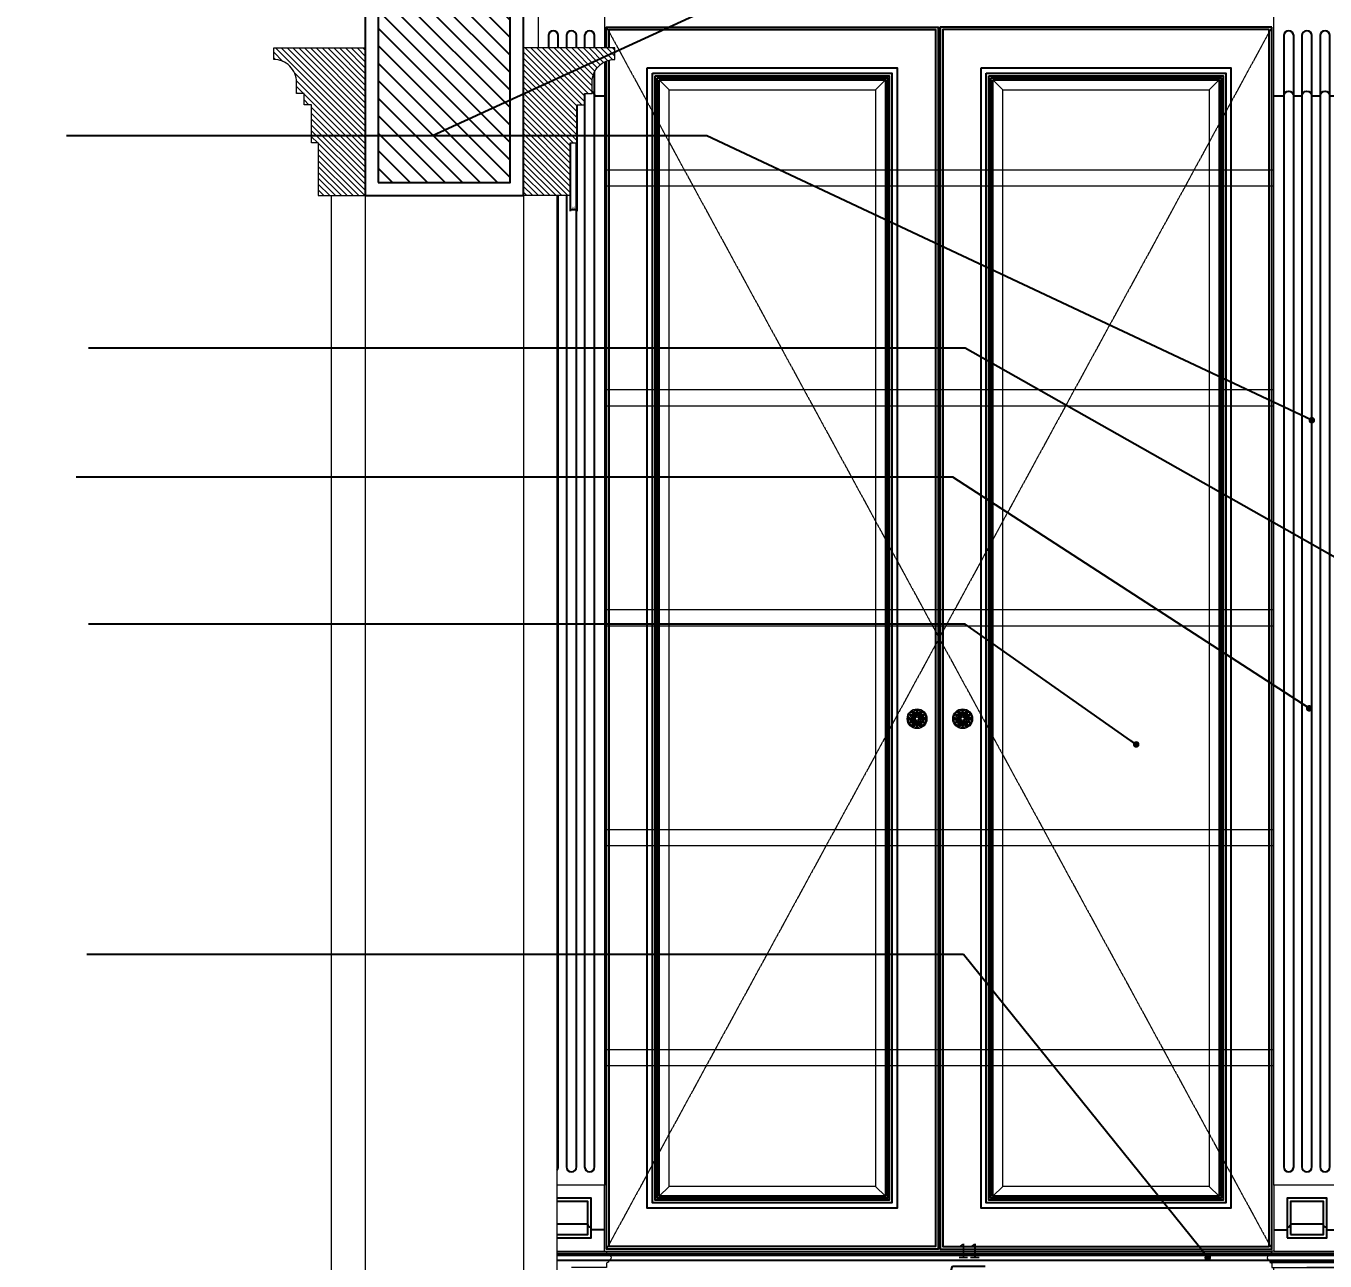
# Model space of a CAD drawing. Header units: inches. Extents: x 274057 to 444617, y 490067 to 635630.
# Drawn here: x 329173 to 331142, y 492980 to 494852 of the extents above; entities that cross this region are included whole.
import ezdxf

# ---------------------------------------------------------------- set-up
doc = ezdxf.new("R2010")
doc.units = ezdxf.units.IN
doc.header["$MEASUREMENT"] = 0
doc.linetypes.add('HIDDEN', pattern=[0.375, 0.25, -0.125])
for name, color, linetype, lineweight in [('Bronze', 40, 'Continuous', 0), ('CQ Gypsum Hatch', 8, 'Continuous', 20), ('CQ plan and elev dimension', 252, 'Continuous', 35), ('Glass', 4, 'Continuous', 0), ('WOOD-HID', 8, 'HIDDEN', 18)]:
    doc.layers.add(name, color=color, linetype=linetype, lineweight=lineweight)
for name, color, linetype in [('Calliper_wall hatch_CHB', 8, 'Continuous'), ('CQ Grg Gypsum', 41, 'Continuous'), ('CQ PANEL DIMENSION', 1, 'Continuous'), ('CQ Plaster', 1, 'Continuous'), ('CQ section wall', 3, 'Continuous'), ('CQ wall section', 5, 'Continuous'), ('CQ Wood Section', 60, 'Continuous'), ('CQ wood skirting elevation', 32, 'Continuous'), ('CQ_callout', 34, 'Continuous'), ('FURNITURE', 252, 'Continuous'), ('WOOD', 23, 'Continuous'), ('WOOD 01', 34, 'Continuous'), ('WOOD 02', 32, 'Continuous'), ('Wood SECT', 1, 'Continuous')]:
    doc.layers.add(name, color=color, linetype=linetype)
doc.styles.get("Standard").update_dxf_attribs({"font": 'arial.ttf'})
doc.dimstyles.new('chester 15', dxfattribs={"dimscale": 0.15, "dimtxt": 150, "dimasz": 100, "dimexe": 100, "dimexo": 0, "dimgap": 80, "dimtad": 1, "dimdec": 0, "dimzin": 0, "dimdsep": 46, "dimtxsty": 'Standard', "dimblk": 'DOT', "dimcen": 100, "dimclrd": 1, "dimclre": 1, "dimclrt": 3, "dimadec": 0, "dimazin": 0, "dimtfac": 1, "dimtdec": 0, "dimtofl": 0, "dimtmove": 0, "dimatfit": 3, "dimfxl": 1, "dimtolj": 1, "dimtzin": 0, "dimlwd": -1, "dimarcsym": 0})
doc.dimstyles.new('CQ 2', dxfattribs={"dimscale": 0.02, "dimtxt": 150, "dimasz": 50, "dimexe": 100, "dimexo": 0, "dimgap": 80, "dimtad": 1, "dimdec": 0, "dimzin": 0, "dimdsep": 46, "dimtxsty": 'Standard', "dimblk": 'DOT', "dimcen": 100, "dimclrd": 1, "dimclre": 1, "dimclrt": 3, "dimadec": 0, "dimazin": 0, "dimtfac": 1, "dimtdec": 0, "dimtofl": 0, "dimtmove": 0, "dimatfit": 3, "dimfxl": 1, "dimtolj": 1, "dimtzin": 0, "dimlwd": -1, "dimarcsym": 0})
doc.dimstyles.new('CQ 50', dxfattribs={"dimscale": 0.5, "dimtxt": 150, "dimasz": 100, "dimexe": 100, "dimexo": 20, "dimgap": 80, "dimtad": 1, "dimdec": 0, "dimzin": 0, "dimdsep": 46, "dimtxsty": 'Standard', "dimblk": 'DOT', "dimcen": 100, "dimclrd": 250, "dimclre": 250, "dimclrt": 3, "dimadec": 0, "dimazin": 0, "dimtfac": 1, "dimtdec": 0, "dimtofl": 0, "dimtmove": 0, "dimatfit": 3, "dimfxl": 3, "dimtolj": 1, "dimtzin": 0, "dimlwd": -1, "dimarcsym": 0})
doc.dimstyles.get("Standard").update_dxf_attribs({"dimtxt": 0.18, "dimasz": 0.18, "dimexe": 0.18, "dimexo": 0.0625, "dimgap": 0.09, "dimtad": 0, "dimtih": 1, "dimtoh": 1, "dimdec": 4, "dimzin": 0, "dimdsep": 46, "dimtxsty": 'Standard', "dimcen": 0.09, "dimadec": 0, "dimazin": 0, "dimtfac": 1, "dimtdec": 4, "dimtofl": 0, "dimtmove": 0, "dimatfit": 3, "dimfxl": 1, "dimtolj": 1, "dimtzin": 0, "dimarcsym": 0})

# ---------------------------------------------------------------- blocks, each defined once
blk = doc.blocks.new('ff15 section A and B')
at = {"layer": 'Calliper_wall hatch_CHB'}
h = blk.add_hatch(dxfattribs=at)
h.set_pattern_fill('ANSI31,_O', color=8, scale=150)
h.set_pattern_definition([(45, (6763, -7e-09), (-13.25825215, 13.25825215), [])])
h.paths.add_polyline_path([(348420.8, 519999.3), (348220.8, 519999.3), (348220.8, 518919.3), (348420.8, 518919.3)])
at = {"layer": 'CQ Plaster', "color": 1, "ltscale": 0.03, "elevation": 0}
blk.add_lwpolyline([(348440.8, 519999.3), (348440.8, 518899.3), (348200.8, 518899.3), (348200.8, 519999.3)], dxfattribs=at)
at = {"layer": 'CQ section wall', "elevation": 0}
blk.add_lwpolyline([(348420.8, 518919.3), (348220.8, 518919.3), (348220.8, 519999.3), (348420.8, 519999.3)], close=True, dxfattribs=at)
blk = doc.blocks.new('_Dot')
at = {"color": 0, "linetype": 'ByBlock', "lineweight": -2}
blk.add_line((-0.5, 0), (-1, 0), dxfattribs=at)
at = {"color": 0, "linetype": 'ByBlock', "const_width": 0.5}
blk.add_lwpolyline([(-0.25, 0, 1), (0.25, 0, 1)], format="xyb", close=True, dxfattribs=at)
blk = doc.blocks.new('*D1330')
at = {"layer": 'CQ plan and elev dimension', "color": 250, "lineweight": -2, "transparency": 16777216}
for p, q in [((329408.4, 495694.7), (327667.9, 495694.7)), ((329608.4, 492094.7), (327667.9, 492094.7))]:
    blk.add_line(p, q, dxfattribs=at)
at = {"layer": 'CQ plan and elev dimension', "color": 250, "transparency": 16777216}
blk.add_line((327717.9, 495644.7), (327717.9, 492144.7), dxfattribs=at)
at = {"layer": 'Defpoints', "color": 0, "transparency": 16777216}
for p in [(329418.4, 495694.7, 0), (327717.9, 492094.7), (329618.4, 492094.7, 0)]:
    blk.add_point(p, dxfattribs=at)
at = {"layer": 'CQ plan and elev dimension', "color": 250, "transparency": 16777216, "xscale": 50, "yscale": 50, "zscale": 50}
for p, rotation in [((327717.9, 495694.7), 90.00000000166753), ((327717.9, 492094.7), 270.0000000016675)]:
    blk.add_blockref('_Dot', p, dxfattribs=dict(at, rotation=rotation))
at = {"layer": 'CQ plan and elev dimension', "color": 3, "transparency": 16777216, "insert": (327639.6, 493894.7), "char_height": 75, "attachment_point": 5, "rotation": 90}
blk.add_mtext('\\A1;3600', dxfattribs=at)
blk = doc.blocks.new('*D1332')
at = {"layer": 'CQ plan and elev dimension', "color": 250, "lineweight": -2, "transparency": 16777216}
for p, q in [((329975.3, 495194.7), (327897.4, 495194.7)), ((329298.6, 492094.7), (327897.4, 492094.7))]:
    blk.add_line(p, q, dxfattribs=at)
at = {"layer": 'CQ plan and elev dimension', "color": 250, "transparency": 16777216}
blk.add_line((327947.4, 495144.7), (327947.4, 492144.7), dxfattribs=at)
at = {"layer": 'Defpoints', "color": 0, "transparency": 16777216}
for p in [(329985.3, 495194.7, 0), (327947.4, 492094.7), (329308.6, 492094.7, 0)]:
    blk.add_point(p, dxfattribs=at)
at = {"layer": 'CQ plan and elev dimension', "color": 250, "transparency": 16777216, "xscale": 50, "yscale": 50, "zscale": 50}
for p, rotation in [((327947.4, 495194.7), 90.00000000166753), ((327947.4, 492094.7), 270.0000000016675)]:
    blk.add_blockref('_Dot', p, dxfattribs=dict(at, rotation=rotation))
at = {"layer": 'CQ plan and elev dimension', "color": 3, "transparency": 16777216, "insert": (327869.1, 493644.7), "char_height": 75, "attachment_point": 5, "rotation": 90}
blk.add_mtext('\\A1;3100', dxfattribs=at)
blk = doc.blocks.new('arch opening side')
at = {"layer": 'CQ Gypsum Hatch'}
h = blk.add_hatch(dxfattribs=at)
h.set_pattern_fill('ANSI31', color=256, scale=50, angle=90, style=0)
h.set_pattern_definition([(135, (2526.1556, 6e-08), (-4.41941738, -4.41941738), [])])
h.paths.add_polyline_path([(350767.6, 519036.8), (350767.6, 518979.3), (350777.6, 518979.3), (350777.6, 518899.3), (350797.6, 518899.3), (350848.6, 518899.3), (350848.6, 519123), (350787.6, 519123), (350710.1, 519123), (350710.1, 519105.7, -0.414214), (350744.6, 519071.2), (350744.6, 519054), (350756.1, 519054), (350756.1, 519036.8)])
h = blk.add_hatch(dxfattribs=at)
h.set_pattern_fill('ANSI31', color=256, scale=50, angle=90, style=0)
h.set_pattern_definition([(135, (2665.8354, 6e-08), (-4.41941738, -4.41941738), [])])
h.paths.add_polyline_path([(351169.6, 519036.8), (351181.1, 519036.8), (351181.1, 519054), (351192.6, 519054), (351192.6, 519071.2, -0.414214), (351227.1, 519105.7), (351227.1, 519123), (351149.6, 519123), (351088.6, 519123), (351088.6, 518899.3), (351139.6, 518899.3), (351159.6, 518899.3), (351159.6, 518979.3), (351169.6, 518979.3)])
at = {"layer": 'CQ Grg Gypsum', "lineweight": 0, "ltscale": 5}
for p, q in [((350797.6, 518899.3, 0), (350848.6, 518899.3, 0)), ((350797.6, 516569.3, 0), (350797.6, 518899.3, 0)), ((351139.6, 518899.3, 0), (351088.6, 518899.3, 0)), ((351139.6, 516569.3, 0), (351139.6, 518899.3, 0))]:
    blk.add_line(p, q, dxfattribs=at)
at = {"layer": 'CQ Grg Gypsum', "lineweight": 0, "ltscale": 5, "elevation": 0}
for points in [[(350777.6, 518979.3), (350767.6, 518979.3), (350767.6, 519036.8), (350756.1, 519036.8), (350756.1, 519054), (350744.6, 519054), (350744.6, 519071.2, 0.414214), (350710.1, 519105.7), (350710.1, 519123), (350787.6, 519123)], [(351159.6, 518979.3), (351169.6, 518979.3), (351169.6, 519036.8), (351181.1, 519036.8), (351181.1, 519054), (351192.6, 519054), (351192.6, 519071.2, -0.414214), (351227.1, 519105.7), (351227.1, 519123), (351149.6, 519123)]]:
    blk.add_lwpolyline(points, format="xyb", dxfattribs=at)
for points in [[(350787.6, 519123), (350848.6, 519123)], [(350848.6, 519123), (350848.6, 516569.3)], [(351149.6, 519123), (351088.6, 519123)], [(351088.6, 519123), (351088.6, 516569.3)], [(350777.6, 518979.3), (350777.6, 518899.3), (350797.6, 518899.3)], [(351159.6, 518979.3), (351159.6, 518899.3), (351139.6, 518899.3)]]:
    blk.add_lwpolyline(points, dxfattribs=at)
at = {"layer": 'CQ wood skirting elevation', "lineweight": 0, "ltscale": 5}
for p, q in [((350778.6, 516555.3, 0), (350848.6, 516555.3, 0)), ((350848.6, 516569.3, 0), (350848.6, 516399.3, 0)), ((351088.6, 516569.3, 0), (351088.6, 516399.3, 0)), ((351158.6, 516555.3, 0), (351088.6, 516555.3, 0)), ((350778.6, 516549.3, 0), (350772.6, 516549.3, 0)), ((350778.6, 516549.3, 0), (350848.6, 516549.3, 0)), ((351158.6, 516549.3, 0), (351088.6, 516549.3, 0)), ((351158.6, 516549.3, 0), (351164.6, 516549.3, 0))]:
    blk.add_line(p, q, dxfattribs=at)
at = {"layer": 'CQ wood skirting elevation', "lineweight": 0, "ltscale": 5, "elevation": 0}
for points in [[(350792.6, 516569.3, -0.414214), (350778.6, 516555.3), (350778.6, 516549.3)], [(351144.6, 516569.3, 0.414214), (351158.6, 516555.3), (351158.6, 516549.3)]]:
    blk.add_lwpolyline(points, format="xyb", dxfattribs=at)
for points in [[(350792.6, 516569.3), (350848.6, 516569.3)], [(351144.6, 516569.3), (351088.6, 516569.3)], [(350848.6, 516399.3), (350772.6, 516399.3), (350772.6, 516549.3)], [(351088.6, 516399.3), (351164.6, 516399.3), (351164.6, 516549.3)]]:
    blk.add_lwpolyline(points, dxfattribs=at)
blk = doc.blocks.new('*D1442')
at = {"layer": 'CQ PANEL DIMENSION', "color": 1, "lineweight": -2, "transparency": 16777216}
for p, q in [((330008.3, 494732.2), (330008.3, 494571.2)), ((329998.3, 494674.7), (329998.3, 494571.2))]:
    blk.add_line(p, q, dxfattribs=at)
at = {"layer": 'CQ PANEL DIMENSION', "color": 1, "transparency": 16777216}
blk.add_line((330007.3, 494573.2), (329999.3, 494573.2), dxfattribs=at)
at = {"layer": 'Defpoints', "color": 0, "transparency": 16777216}
for p in [(330008.3, 494732.2, 0), (329998.3, 494674.7), (329998.3, 494573.2)]:
    blk.add_point(p, dxfattribs=at)
at = {"layer": 'CQ PANEL DIMENSION', "color": 1, "transparency": 16777216, "rotation": 180}
blk.add_blockref('_Dot', (329998.3, 494573.2), dxfattribs=at)
at = {"layer": 'CQ PANEL DIMENSION', "color": 1, "transparency": 16777216}
blk.add_blockref('_Dot', (330008.3, 494573.2), dxfattribs=at)
at = {"layer": 'CQ PANEL DIMENSION', "color": 3, "transparency": 16777216, "insert": (330003.3, 494576.4), "char_height": 3, "attachment_point": 5}
blk.add_mtext('\\A1;10', dxfattribs=at)
blk = doc.blocks.new('pilaster wardrobe')
at = {"layer": 'WOOD', "lineweight": 0}
blk.add_line((3399.1, -8726.1, 0), (3333.1, -8726.1, 0), dxfattribs=at)
blk.add_line((3399.1, -8726.1, 0), (3333.1, -8726.1, 0), dxfattribs=at)
at = {"layer": 'WOOD 01', "lineweight": 0, "ltscale": 500}
blk.add_line((3399.1, -8726.1, 0), (3465.1, -8726.1, 0), dxfattribs=at)
at = {"layer": 'WOOD 01', "lineweight": 0, "ltscale": 500, "elevation": 0}
for points in [[(3349.1, -6047.5), (3449.1, -6047.5), (3449.1, -5947.5), (3349.1, -5947.5)], [(3349.1, -7947.5), (3449.1, -7947.5), (3449.1, -7847.5), (3349.1, -7847.5)], [(3349.1, -7972.5), (3449.1, -7972.5), (3449.1, -8697.5), (3349.1, -8697.5)], [(3333.1, -8726.1), (3465.1, -8726.1), (3465.1, -8847.5), (3333.1, -8847.5)]]:
    blk.add_lwpolyline(points, close=True, dxfattribs=at)
for points in [[(3349.1, -6047.5), (3346.1, -6047.5, -0.414214), (3343.1, -6050.5), (3343.1, -6053.5, 1), (3343.1, -6061.5), (3343.1, -6064.5, -0.414214), (3346.1, -6067.5), (3349.1, -6067.5)], [(3449.1, -6047.5), (3452.1, -6047.5, 0.414214), (3455.1, -6050.5), (3455.1, -6053.5, -1), (3455.1, -6061.5), (3455.1, -6064.5, 0.414214), (3452.1, -6067.5), (3449.1, -6067.5)], [(3349.1, -7947.5), (3346.1, -7947.5, -0.414214), (3343.1, -7950.5), (3343.1, -7953.5, 1), (3343.1, -7961.5), (3343.1, -7964.5, -0.414214), (3346.1, -7967.5), (3346.1, -7972.5), (3399.1, -7972.5)], [(3449.1, -7947.5), (3452.1, -7947.5, 0.414214), (3455.1, -7950.5), (3455.1, -7953.5, -1), (3455.1, -7961.5), (3455.1, -7964.5, 0.414214), (3452.1, -7967.5), (3452.1, -7972.5), (3399.1, -7972.5)], [(3349.1, -8697.5), (3344.1, -8697.5, -0.414214), (3339.4, -8702.2), (3339.4, -8707, 1), (3339.4, -8719.6), (3339.3, -8726.1)], [(3449.1, -8697.5), (3454.1, -8697.5, 0.414214), (3458.8, -8702.2), (3458.8, -8707, -1), (3458.8, -8719.6), (3458.9, -8726.1)]]:
    blk.add_lwpolyline(points, format="xyb", dxfattribs=at)
blk.add_lwpolyline([(3349.1, -7847.5), (3349.1, -6067.5), (3449.1, -6067.5), (3449.1, -7847.5), (3349.1, -7847.5)], dxfattribs=at)
at = {"layer": 'WOOD 02', "color": 8, "ltscale": 100}
for p, q in [((3343.1, -6050.5, 0), (3455.1, -6050.5, 0)), ((3343.1, -6053.5, 0), (3455.1, -6053.5, 0)), ((3343.1, -6061.5, 0), (3455.1, -6061.5, 0)), ((3343.1, -6064.5, 0), (3455.1, -6064.5, 0)), ((3343.1, -7950.5, 0), (3455.1, -7950.5, 0)), ((3343.1, -7953.5, 0), (3455.1, -7953.5, 0)), ((3343.1, -7961.5, 0), (3455.1, -7961.5, 0)), ((3343.1, -7964.5, 0), (3455.1, -7964.5, 0)), ((3399.1, -8702.2, 0), (3339.4, -8702.2, 0)), ((3399.1, -8707, 0), (3339.4, -8707, 0)), ((3399.1, -8719.6, 0), (3339.4, -8719.6, 0)), ((3399.1, -8702.2, 0), (3458.8, -8702.2, 0)), ((3399.1, -8707, 0), (3458.8, -8707, 0)), ((3399.1, -8719.6, 0), (3458.8, -8719.6, 0))]:
    blk.add_line(p, q, dxfattribs=at)
at = {"layer": 'WOOD 02', "color": 8, "ltscale": 100, "elevation": 0}
for points in [[(3369.1, -6027.5), (3429.1, -6027.5), (3429.1, -5967.5), (3369.1, -5967.5)], [(3374.1, -6022.5), (3424.1, -6022.5), (3424.1, -5972.5), (3374.1, -5972.5)], [(3369.1, -7927.5), (3429.1, -7927.5), (3429.1, -7867.5), (3369.1, -7867.5)], [(3374.1, -7922.5), (3424.1, -7922.5), (3424.1, -7872.5), (3374.1, -7872.5)]]:
    blk.add_lwpolyline(points, close=True, dxfattribs=at)
for points in [[(3364.1, -6105), (3364.1, -7820, 1), (3379.1, -7820), (3379.1, -6105, 1)], [(3391.6, -6105), (3391.6, -7820, 1), (3406.6, -7820), (3406.6, -6105, 1)], [(3419.1, -6105), (3419.1, -7820, 1), (3434.1, -7820), (3434.1, -6105, 1)], [(3364.1, -8005), (3364.1, -8670, 1), (3379.1, -8670), (3379.1, -8005, 1)], [(3391.6, -8005), (3391.6, -8670, 1), (3406.6, -8670), (3406.6, -8005, 1)], [(3419.1, -8005), (3419.1, -8670, 1), (3434.1, -8670), (3434.1, -8005, 1)]]:
    blk.add_lwpolyline(points, format="xyb", close=True, dxfattribs=at)
at = {"layer": 'Wood SECT', "elevation": 0}
for points in [[(3449.1, -6015.6), (3429.1, -6015.6), (3429.1, -6011.6, -0.414214), (3424.1, -6006.6), (3399.1, -6006.6), (3374.1, -6006.6, -0.414214), (3369.1, -6011.6), (3369.1, -6015.6), (3349.1, -6015.6)], [(3349.1, -6196.4), (3364.1, -6196.4, -1), (3379.1, -6196.4), (3391.6, -6196.4, -1), (3406.6, -6196.4), (3419.1, -6196.4, -1), (3434.1, -6196.4), (3449.1, -6196.4)], [(3449.1, -7915.6), (3429.1, -7915.6), (3429.1, -7911.6, -0.414214), (3424.1, -7906.6), (3399.1, -7906.6), (3374.1, -7906.6, -0.414214), (3369.1, -7911.6), (3369.1, -7915.6), (3349.1, -7915.6)]]:
    blk.add_lwpolyline(points, format="xyb", dxfattribs=at)
blk = doc.blocks.new('EMPIREFLOW')
at = {"layer": 'Bronze', "lineweight": 0, "ltscale": 750}
for p, q in [((163713, -58475), (163581, -58378)), ((163730, -58444), (163581, -58378)), ((163745, -58403), (163656, -58249)), ((163789, -58404), (163806, -58248)), ((163823, -58404), (163806, -58248)), ((163867, -58403), (163956, -58249)), ((163881, -58444), (164031, -58378)), ((163899, -58475), (164031, -58378)), ((163684, -58508), (163506, -58508)), ((163707, -58546), (163581, -58638)), ((163724, -58575), (163581, -58638)), ((163745, -58614), (163656, -58768)), ((163788, -58606), (163806, -58768)), ((163824, -58606), (163806, -58768)), ((163867, -58614), (163956, -58768)), ((163888, -58575), (164031, -58638)), ((163905, -58546), (164031, -58638)), ((163928, -58508), (164106, -58508))]:
    blk.add_line(p, q, dxfattribs=at)
for radius in [340, 300, 60]:
    blk.add_circle((163806, -58508), radius, dxfattribs=at)
for centre, radius, start, end in [((163641, -58605), 166, 106.056, 144.5654), ((163594, -58118), 246, 258.7832, 282.2077), ((163361, -58520), 246, 17.7923, 41.2168), ((163514, -58459), 105, 15.2234, 50.3888), ((163617, -58280), 105, 249.6112, 284.7766), ((163700, -58392), 118, 206.8923, 262.0108), ((163710, -58394), 102, 201.6299, 255.9777), ((163807, -58318), 166, 155.4346, 193.944), ((163659, -58483), 102, 44.0223, 98.3701), ((163652, -58475), 118, 37.9892, 93.1077), ((163640, -58414), 166, 46.056, 84.5654), ((163741, -58397), 48.7, 257.9883, 351.6781), ((163854, -58358), 118, 146.8923, 202.0108), ((163573, -58129), 246, 317.7923, 341.2168), ((163857, -58368), 102, 141.6299, 195.9864), ((163703, -58231), 105, 315.2234, 350.3888), ((164038, -58129), 246, 198.7832, 222.2077), ((163909, -58231), 105, 189.6112, 224.7766), ((163871, -58397), 48.7, 188.3219, 282.0117), ((163754, -58368), 102, 344.0136, 38.3701), ((163971, -58414), 166, 95.4346, 133.944), ((163758, -58358), 118, 337.9892, 33.1077), ((163960, -58475), 118, 86.8923, 142.0108), ((163953, -58483), 102, 81.6299, 135.9777), ((163902, -58394), 102, 284.0223, 338.3701), ((163912, -58392), 118, 277.9892, 333.1077), ((163805, -58318), 166, 346.056, 24.5654), ((164018, -58118), 246, 257.7923, 281.2168), ((163995, -58280), 105, 255.2234, 290.3888), ((164098, -58459), 105, 129.6112, 164.7766), ((164250, -58520), 246, 138.7832, 162.2077), ((163971, -58605), 166, 35.4346, 73.944), ((163641, -58412), 166, 215.4346, 253.944), ((163361, -58497), 246, 318.7832, 342.2077), ((163594, -58899), 246, 77.7923, 101.2168), ((163514, -58558), 105, 309.6112, 344.7766), ((163617, -58736), 105, 75.2234, 110.3888), ((163700, -58625), 118, 97.9892, 153.1077), ((163710, -58623), 102, 104.0136, 158.3701), ((163807, -58699), 166, 166.056, 204.5654), ((163659, -58534), 102, 261.6299, 315.9777), ((163652, -58542), 118, 266.8923, 322.0108), ((163640, -58603), 166, 275.4346, 313.944), ((163676, -58508), 48.7, 308.3219, 42.0117), ((163742, -58621), 48.7, 17.9883, 111.6781), ((163854, -58658), 118, 157.9892, 213.1077), ((163857, -58649), 102, 164.0136, 218.3701), ((163573, -58887), 246, 18.7832, 42.2077), ((163703, -58786), 105, 9.6112, 44.7766), ((163909, -58786), 105, 135.2234, 170.3888), ((164038, -58887), 246, 137.7923, 161.2168), ((163870, -58621), 48.7, 68.3219, 162.0117), ((163754, -58649), 102, 321.6299, 15.9864), ((163758, -58658), 118, 326.8923, 22.0108), ((163971, -58603), 166, 226.056, 264.5654), ((163960, -58542), 118, 217.9892, 273.1077), ((163953, -58534), 102, 224.0223, 278.3701), ((163935, -58508), 48.7, 137.9883, 231.6781), ((163902, -58623), 102, 21.6299, 75.9864), ((163912, -58625), 118, 26.8923, 82.0108), ((163805, -58699), 166, 335.4346, 13.944), ((164018, -58899), 246, 78.7832, 102.2077), ((163995, -58736), 105, 69.6112, 104.7766), ((164098, -58558), 105, 195.2234, 230.3888), ((163971, -58412), 166, 286.056, 324.5654), ((164250, -58497), 246, 197.7923, 221.2168)]:
    blk.add_arc(centre, radius, start, end, dxfattribs=at)
for centre, major_axis, ratio, start_param, end_param in [((163745, -58403), (73, -126), 0.152208, 1.934961, 4.348282), ((163745, -58403), (-15.9, 27.7), 0.480975, 7.904841, 10.945558), ((163867, -58614), (15.9, -27.7), 0.480975, 7.904841, 10.945558), ((163867, -58614), (-73, 126), 0.152208, 1.934961, 4.348282), ((163928, -58508), (31.9, 0), 0.480975, 7.904841, 10.945558), ((163928, -58508), (-146, 0), 0.152208, 1.934961, 4.348282)]:
    blk.add_ellipse(centre, major_axis=major_axis, ratio=ratio, start_param=start_param, end_param=end_param, dxfattribs=at)
at = {"layer": 'Bronze', "lineweight": 0, "ltscale": 750, "extrusion": (0, 0, -1)}
for centre, major_axis, ratio, start_param, end_param in [((163867, -58403), (15.9, 27.7), 0.480975, 7.904841, 10.945558), ((163867, -58403), (-73, -126), 0.152208, 1.934961, 4.348282), ((163684, -58508), (146, 0), 0.152208, 1.934961, 4.348282), ((163745, -58614), (73, 126), 0.152208, 1.934961, 4.348282), ((163684, -58508), (-31.9, 0), 0.480975, 7.904841, 10.945558), ((163745, -58614), (-15.9, -27.7), 0.480975, 7.904841, 10.945558)]:
    blk.add_ellipse(centre, major_axis=major_axis, ratio=ratio, start_param=start_param, end_param=end_param, dxfattribs=at)
blk = doc.blocks.new('FF-15 Cabinet elev B rev')
at = {"color": 8}
for p, q in [((1929.2, 1315.2, 0), (2932.1, 1315.2, 0)), ((1929.4, 1312.2, 0), (2931.8, 1312.2, 0)), ((1929.4, 1304.2, 0), (2931.8, 1304.2, 0))]:
    blk.add_line(p, q, dxfattribs=at)
at = {"layer": 'Glass'}
for p, q in [((2021.4, 3078.8, 0), (2006.4, 3093.8, 0)), ((2334.1, 3078.8, 0), (2349.1, 3093.8, 0)), ((2527.1, 3078.8, 0), (2512.1, 3093.8, 0)), ((2839.8, 3078.8, 0), (2854.8, 3093.8, 0)), ((2021.4, 1416.2, 0), (2006.4, 1401.2, 0)), ((2334.1, 1416.2, 0), (2349.1, 1401.2, 0)), ((2527.1, 1416.2, 0), (2512.1, 1401.2, 0)), ((2839.8, 1416.2, 0), (2854.8, 1401.2, 0))]:
    blk.add_line(p, q, dxfattribs=at)
at = {"layer": 'Glass', "elevation": 0}
for points in [[(2021.4, 3078.8), (2334.1, 3078.8), (2334.1, 1416.2), (2021.4, 1416.2)], [(2527.1, 3078.8), (2839.8, 3078.8), (2839.8, 1416.2), (2527.1, 1416.2)]]:
    blk.add_lwpolyline(points, close=True, dxfattribs=at)
at = {"layer": 'WOOD 01', "lineweight": 0}
blk.add_line((1926.4, 1318.2, 0), (2934.8, 1318.2, 0), dxfattribs=at)
at = {"layer": 'WOOD 01', "lineweight": 0, "ltscale": 500, "elevation": 0}
for points in [[(1823.4, 3141.9), (1823.4, 3198.2), (1923.4, 3198.2), (1923.4, 3141.9)], [(1923.4, 3120.8), (1923.4, 1418.2), (1851.7, 1418.2)], [(1851.7, 1318.2), (1923.4, 1318.2), (1923.4, 1418.2), (1851.7, 1418.2)]]:
    blk.add_lwpolyline(points, dxfattribs=at)
at = {"layer": 'WOOD 01', "elevation": 0}
for points in [[(1926.4, 3141.9), (1926.4, 3173.8), (2429.1, 3173.8), (2429.1, 1321.2), (1926.4, 1321.2), (1926.4, 3122.2)], [(1930.4, 3141.9), (1930.4, 3169.8), (2425.1, 3169.8), (2425.1, 1325.2), (1930.4, 1325.2), (1930.4, 3123.5)]]:
    blk.add_lwpolyline(points, dxfattribs=at)
for points in [[(2934.8, 3173.8), (2432.1, 3173.8), (2432.1, 1321.2), (2934.8, 1321.2)], [(2930.8, 3169.8), (2436.1, 3169.8), (2436.1, 1325.2), (2930.8, 1325.2)], [(1988.4, 3111.8), (2367.1, 3111.8), (2367.1, 1383.2), (1988.4, 1383.2)], [(2494.1, 3111.8), (2872.8, 3111.8), (2872.8, 1383.2), (2494.1, 1383.2)], [(1996.4, 3103.8), (2359.1, 3103.8), (2359.1, 1391.2), (1996.4, 1391.2)], [(2000.4, 3099.8), (2355.1, 3099.8), (2355.1, 1395.2), (2000.4, 1395.2)], [(2003.4, 3096.8), (2352.1, 3096.8), (2352.1, 1398.2), (2003.4, 1398.2)], [(2006.4, 3093.8), (2349.1, 3093.8), (2349.1, 1401.2), (2006.4, 1401.2)], [(2502.1, 3103.8), (2864.8, 3103.8), (2864.8, 1391.2), (2502.1, 1391.2)], [(2506.1, 3099.8), (2860.8, 3099.8), (2860.8, 1395.2), (2506.1, 1395.2)], [(2509.1, 3096.8), (2857.8, 3096.8), (2857.8, 1398.2), (2509.1, 1398.2)], [(2512.1, 3093.8), (2854.8, 3093.8), (2854.8, 1401.2), (2512.1, 1401.2)]]:
    blk.add_lwpolyline(points, close=True, dxfattribs=at)
at = {"layer": 'WOOD 01', "lineweight": 0, "ltscale": 500, "elevation": 0}
blk.add_lwpolyline([(1923.4, 1318.2), (1926.4, 1318.2, 0.414214), (1929.4, 1315.2), (1929.4, 1312.2, -1), (1929.4, 1304.2), (1929.4, 1301.2, 0.414214), (1926.4, 1298.2), (1926.4, 1293.2), (1873.4, 1293.2)], format="xyb", dxfattribs=at)
at = {"layer": 'WOOD 02', "color": 8, "ltscale": 100}
for p, q in [((1851.7, 1315.2, 0), (1929.4, 1315.2, 0)), ((1851.7, 1312.2, 0), (1929.4, 1312.2, 0)), ((1851.7, 1304.2, 0), (1929.4, 1304.2, 0))]:
    blk.add_line(p, q, dxfattribs=at)
at = {"layer": 'WOOD 02', "color": 8, "ltscale": 100, "elevation": 0}
for points in [[(1853.4, 3141.9), (1853.4, 3160.7, 1), (1838.4, 3160.7), (1838.4, 3141.9)], [(1880.9, 3141.9), (1880.9, 3160.7, 1), (1865.9, 3160.7), (1865.9, 3141.9)], [(1908.4, 3141.9), (1908.4, 3160.7, 1), (1893.4, 3160.7), (1893.4, 3141.9)], [(1893.4, 3073), (1893.4, 1445.7, 1), (1908.4, 1445.7), (1908.4, 3105.8)], [(1865.9, 2918.2), (1865.9, 1445.7, 1), (1880.9, 1445.7), (1880.9, 2998.2)], [(1851.7, 1440.9, 0.176243), (1853.4, 1445.7), (1853.4, 2918.2)]]:
    blk.add_lwpolyline(points, format="xyb", dxfattribs=at)
for points in [[(1851.7, 1338.2), (1903.4, 1338.2), (1903.4, 1398.2), (1851.7, 1398.2)], [(1851.7, 1343.2), (1898.4, 1343.2), (1898.4, 1393.2), (1851.7, 1393.2)]]:
    blk.add_lwpolyline(points, dxfattribs=at)
at = {"layer": 'Wood SECT', "elevation": 0}
for points in [[(1893.2, 3069.3), (1893.4, 3069.3, -0.126844), (1894.4, 3073, -0.126844)], [(1904.7, 3075.8, -0.268123), (1908.4, 3069.3), (1923.4, 3069.3)], [(1923.4, 1350.2), (1903.4, 1350.2), (1903.4, 1354.2, -0.414214), (1898.4, 1359.2), (1873.4, 1359.2), (1851.7, 1359.2)]]:
    blk.add_lwpolyline(points, format="xyb", dxfattribs=at)
at = {"layer": 'WOOD-HID', "lineweight": 0}
for p, q in [((1926.4, 3173.8, 0), (2934.8, 1321.2, 0)), ((2934.8, 3173.8, 0), (1926.4, 1321.2, 0))]:
    blk.add_line(p, q, dxfattribs=at)
for points, elevation in [([(2937.8, 2956.9), (1923.4, 2956.9), (1923.4, 2932.9), (2937.8, 2932.9)], 0), ([(2937.8, 2623.6), (1923.4, 2623.6), (1923.4, 2599.6), (2937.8, 2599.6)], 0.1), ([(2937.8, 2290.2), (1923.4, 2290.2), (1923.4, 2266.2), (2937.8, 2266.2)], 0.1), ([(2937.8, 1956.9), (1923.4, 1956.9), (1923.4, 1932.9), (2937.8, 1932.9)], 0.1), ([(2937.8, 1623.5), (1923.4, 1623.5), (1923.4, 1599.5), (2937.8, 1599.5)], 0)]:
    blk.add_lwpolyline(points, close=True, dxfattribs=dict(at, elevation=elevation))
at = {"layer": 'FURNITURE', "lineweight": 0, "xscale": 0.0441, "yscale": 0.0441, "zscale": 0.0441}
for p in [(-4826.7, 4705.4, 0), (-4757.6, 4705.4, 0)]:
    blk.add_blockref('EMPIREFLOW', p, dxfattribs=at)
at = {"layer": 'WOOD', "color": 0, "xscale": 0.9999857733061659, "yscale": 0.9999857733061659, "zscale": 0.9999857733061659}
blk.add_blockref('pilaster wardrobe', (-411.2, 9265.6, 0), dxfattribs=at)
blk = doc.blocks.new('*D1462')
at = {"layer": 'CQ PANEL DIMENSION', "color": 1, "transparency": 16777216}
for p, q in [((330557.2, 492904.7), (330577.3, 492971.6)), ((330577.3, 492971.6), (330627.1, 492971.6)), ((330536.6, 492904.7), (330521.6, 492904.7)), ((330551.6, 492904.7), (330562.9, 492904.7)), ((330577.9, 492904.7), (330592.9, 492904.7))]:
    blk.add_line(p, q, dxfattribs=at)
at = {"layer": 'CQ PANEL DIMENSION', "color": 1, "lineweight": -2, "transparency": 16777216}
for p, q in [((330551.6, 492904.7), (330551.6, 492919.7)), ((330562.9, 492904.7), (330562.9, 492919.7))]:
    blk.add_line(p, q, dxfattribs=at)
at = {"layer": 'Defpoints', "color": 0, "transparency": 16777216}
for p in [(330551.6, 492904.7, 0), (330562.9, 492904.7, 0), (330562.9, 492904.7)]:
    blk.add_point(p, dxfattribs=at)
at = {"layer": 'CQ PANEL DIMENSION', "color": 1, "transparency": 16777216, "xscale": 15, "yscale": 15, "zscale": 15}
blk.add_blockref('_Dot', (330551.6, 492904.7), dxfattribs=at)
at = {"layer": 'CQ PANEL DIMENSION', "color": 1, "transparency": 16777216, "xscale": 15, "yscale": 15, "zscale": 15, "rotation": 180}
blk.add_blockref('_Dot', (330562.9, 492904.7), dxfattribs=at)
at = {"layer": 'CQ PANEL DIMENSION', "color": 3, "transparency": 16777216, "insert": (330602.2, 492994.9), "char_height": 22.5, "attachment_point": 5}
blk.add_mtext('\\A1;11', dxfattribs=at)

msp = doc.modelspace()

# ---------------------------------------------------------------- block references
at = {"layer": 'CQ Grg Gypsum'}
msp.add_blockref('FF-15 Cabinet elev B rev', (328126.6, 491676.5, 0), dxfattribs=at)
at = {"layer": 'CQ wall section', "xscale": -1}
msp.add_blockref('ff15 section A and B', (678128.1, -24304.5), dxfattribs=at)
at = {"layer": 'CQ Wood Section'}
msp.add_blockref('arch opening side', (-21161.3, -24304.5, 0), dxfattribs=at)

# ---------------------------------------------------------------- dimensions: what is measured, and where the dimension line sits
at = {"layer": 'CQ PANEL DIMENSION'}
for base, p1, p2, dimstyle, picture, middle in [((329998.3, 494573.2), (330008.3, 494732.2, 0), (329998.3, 494674.7), 'CQ 2', '*D1442', (330003.3, 494576.4)), ((330562.9, 492904.7, 0), (330551.6, 492904.7, 0), (330562.9, 492904.7, 0), 'chester 15', '*D1462', (330589.3, 492994.9, 0))]:
    dim = msp.add_linear_dim(base=base, p1=p1, p2=p2, dimstyle=dimstyle, override={"dimtmove": 1}, dxfattribs=at)
    dim.commit()
    dim.dimension.update_dxf_attribs({"geometry": picture, "text_midpoint": middle})
at = {"layer": 'CQ plan and elev dimension'}
for base, p1, p2, picture, middle in [((327717.9, 492094.7, 0), (329418.4, 495694.7, 0), (329618.4, 492094.7, 0), '*D1330', (327639.6, 493894.7, 0)), ((327947.4, 492094.7, 0), (329985.3, 495194.7, 0), (329308.6, 492094.7, 0), '*D1332', (327869.1, 493644.7, 0))]:
    dim = msp.add_linear_dim(base=base, p1=p1, p2=p2, angle=90, dimstyle='CQ 50', override={"dimtmove": 1}, dxfattribs=at)
    dim.commit()
    dim.dimension.update_dxf_attribs({"geometry": picture, "text_midpoint": middle})

# ---------------------------------------------------------------- leaders
at = {"layer": 'CQ_callout'}
for points in [[(330346.1, 494940.9), (329789.3, 494685.5), (329234.6, 494685.5)], [(331121.9, 494254.2), (330205, 494685.5), (329353.2, 494685.5)], [(332714.2, 493165.2), (330596.5, 494363.3), (329268, 494363.3)], [(331117.9, 493817.5), (330577.9, 494168.1), (329249.3, 494168.1)], [(330855.8, 493762.7), (330596.5, 493945.1), (329268, 493945.1)], [(330964.2, 492984.8), (330594, 493444.1), (329265.5, 493444.1)]]:
    msp.add_leader(points, dimstyle='Standard', override={"dimasz": 10, "dimldrblk": 'Dot', "dimfxl": 0.1, "dimarcsym": 2}, dxfattribs=at)

doc.saveas('drawing.dxf')
